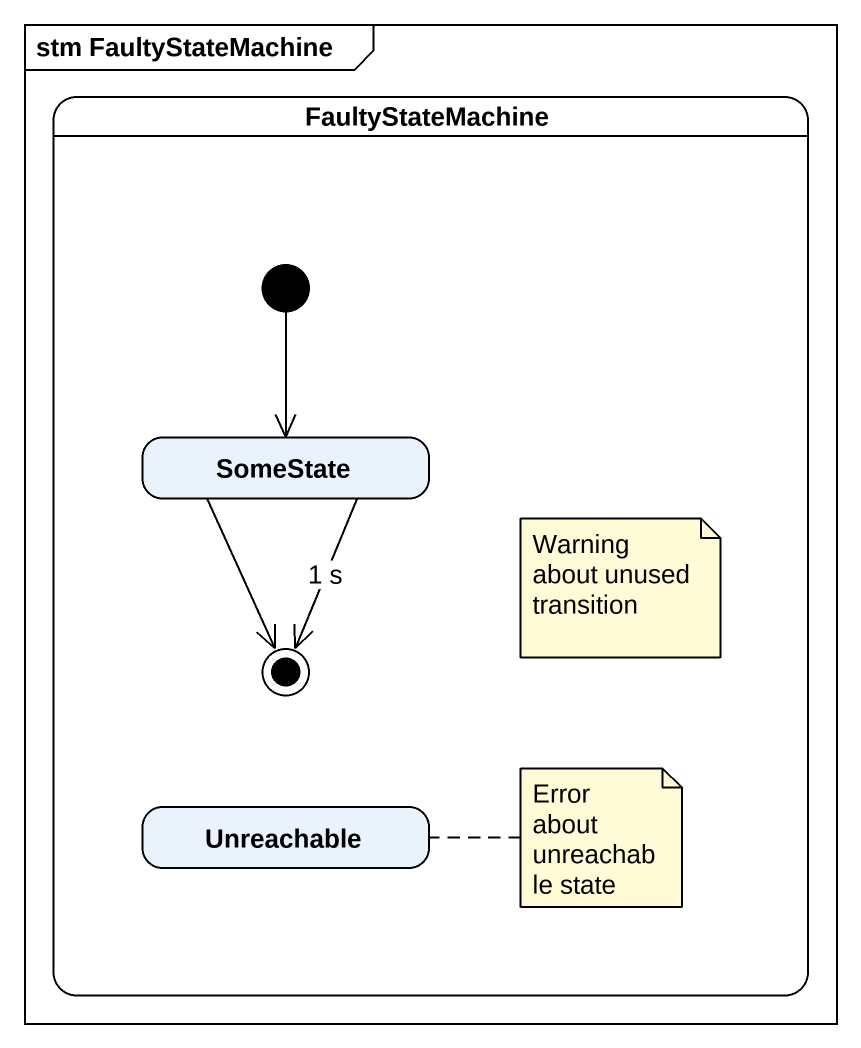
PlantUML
@startuml
mainframe stm FaultyStateMachine
hide empty description
state FaultyStateMachine {
  state SomeState
  state Unreachable
  [*] --> SomeState
  SomeState --> [*]
  SomeState --> [*] : 1 s
}
note as N1
  Warning about unused transition
end note
note right of Unreachable : Error about unreachable state
@enduml
